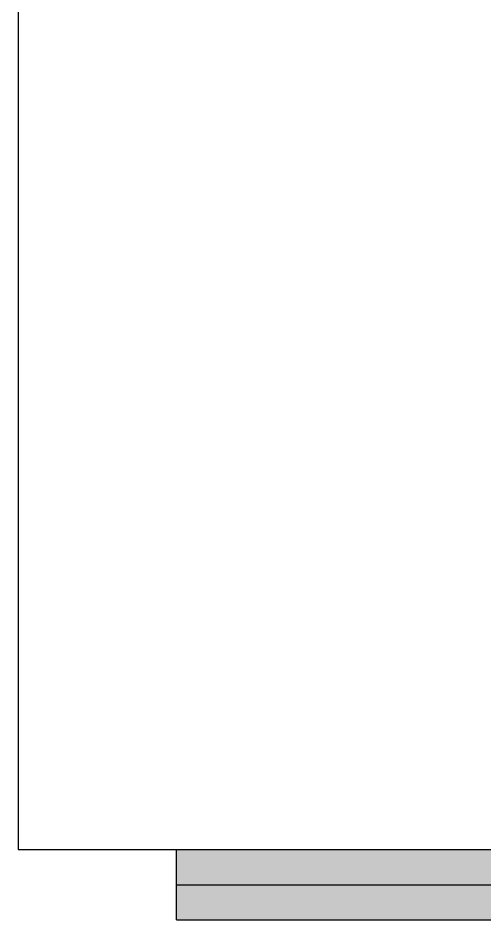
# Model space of a CAD drawing. Extents: x 45695 to 57015, y 5256 to 15308.
# Drawn here: x 45695 to 46092, y 5256 to 6022 of the extents above; entities that cross this region are included whole.
import ezdxf

# ---------------------------------------------------------------- set-up
doc = ezdxf.new("R2010")
doc.units = 0
doc.header["$MEASUREMENT"] = 0
doc.layers.get('0').update_dxf_attribs({"linetype": 'CONTINUOUS'})
doc.layers.add('DIMENSION', color=2, linetype='CONTINUOUS')
doc.layers.add('TABLE', color=7, linetype='CONTINUOUS')

msp = doc.modelspace()

# ---------------------------------------------------------------- linework, layer by layer
msp.add_line((45829.560475, 5255.59351), (45829.560475, 5315.59351))
at = {"layer": 'DIMENSION', "linetype": 'CONTINUOUS'}
msp.add_line((45829.560475, 5255.59351), (57015.132645, 5255.59351), dxfattribs=at)
msp.add_solid([(45829.560475, 5315.59351), (45829.560475, 5255.59351), (56955.132645, 5315.59351), (57015.132645, 5255.59351)], dxfattribs=at)
at = {"layer": 'TABLE'}
for p, q in [((45694.560475, 15308.335325), (45694.560475, 5315.59351)), ((45694.560475, 5315.59351), (56955.132645, 5315.59351))]:
    msp.add_line(p, q, dxfattribs=at)
at = {"layer": 'TABLE', "color": 2}
msp.add_line((45829.560475, 5285.59351), (56985.132645, 5285.59351), dxfattribs=at)

doc.saveas('drawing.dxf')
